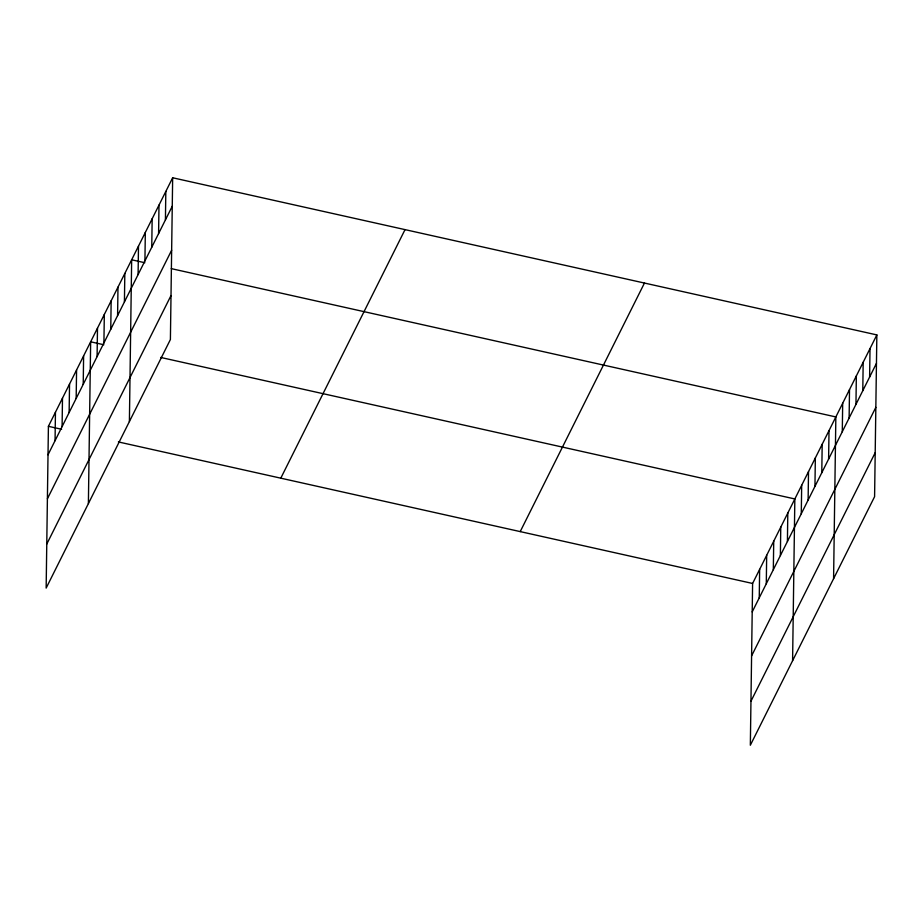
<?xml version="1.0" encoding="UTF-8"?>
<svg xmlns="http://www.w3.org/2000/svg" width="923" height="923" viewBox="0 0 923 923"><rect width="100%" height="100%" fill="white"/><g stroke="black" fill="none" stroke-linecap="round" stroke-linejoin="round"><path stroke-width="1.38" d="M172.659 177.77L48.411 426.322L46.15 588.089L170.397 339.537L172.659 177.77L876.85 334.911L874.589 496.678L750.341 745.23L752.603 583.463L876.85 334.911M55.057 440.698L55.449 412.235M62.095 426.611L62.487 398.148M69.133 412.523L69.537 384.072M76.171 398.448L76.574 369.985M83.22 384.36L83.612 355.897M88.389 503.589L90.65 341.81L103.861 344.764M97.088 356.601L97.492 328.138M103.918 342.929L104.322 314.478M110.76 329.257L111.152 300.806M117.59 315.597L117.982 287.134M124.42 301.925L124.824 273.462M129.393 421.569L131.654 259.79L144.853 262.732M138.092 274.581L138.485 246.118M144.923 260.909L145.326 232.446M151.753 247.237L152.157 218.786M158.594 233.565L158.987 205.114M165.425 219.905L165.817 191.442M759.248 597.839L759.641 569.376M766.286 583.751L766.678 555.288M773.324 569.664L773.728 541.201M780.373 555.577L780.766 527.114M787.411 541.489L787.804 513.038M792.592 660.718L794.841 498.951L160.637 357.432M801.279 513.742L801.683 485.279M808.121 500.07L808.513 471.607M814.951 486.398L815.344 457.935M821.782 472.726L822.185 444.275M828.612 459.054L829.016 430.603M833.584 578.698L835.846 416.931L171.263 268.628M842.284 431.722L842.687 403.259M849.114 418.05L849.518 389.587M855.956 404.378L856.348 375.915M862.786 390.706L863.178 362.243M869.616 377.034L870.02 348.582M48.008 454.785L172.255 206.233M47.396 498.778L171.643 250.225M46.761 544.097L171.009 295.545M280.788 478.172L405.035 229.619M520.214 531.602L644.462 283.049M752.21 611.914L876.458 363.362M751.587 655.907L875.835 407.355M750.953 701.238L875.2 452.685M48.411 426.322L61.61 429.264M118.386 441.932L752.603 583.463"/></g></svg>
